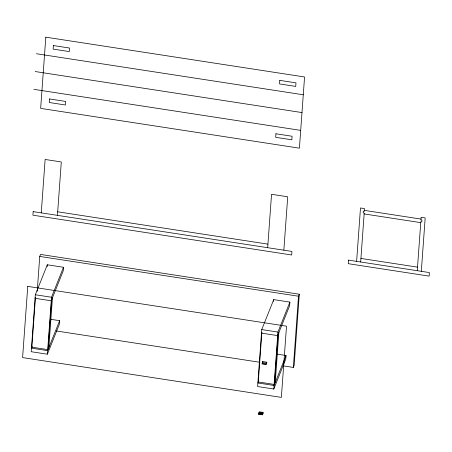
<?xml version="1.0" encoding="UTF-8"?>
<svg xmlns="http://www.w3.org/2000/svg" width="452" height="452" viewBox="0 0 452 452"><rect width="100%" height="100%" fill="white"/><g stroke="black" fill="none" stroke-linecap="round" stroke-linejoin="round"><path stroke-width="0.68" d="M51.641 299.8L48.031 349.645L31.86 347.159L35.471 297.314L35.07 298.314L51.245 300.8L63.229 270.838L63.483 267.279L47.313 264.787L35.329 294.755L31.199 351.718L47.375 354.204L59.359 324.242L59.619 320.677L50.856 319.332M41.262 212.869L45.127 159.466L61.302 161.957L57.432 215.355M37.217 291.331L39.742 256.425L40.539 254.431L299.303 294.224L294.145 365.431L293.342 367.425L282.884 365.815M47.183 266.567L47.313 264.787M47.375 354.204L51.5 297.241L63.483 267.279M48.833 347.644L52.443 297.806M278.059 334.627L274.449 384.466L258.273 381.98L261.883 332.135L261.488 333.135L277.658 335.621L289.642 305.659L289.901 302.1L273.726 299.614L261.742 329.576L257.617 386.539L273.788 389.025L285.777 359.063L286.031 355.504L276.596 354.052M267.674 247.69L271.545 194.292L287.715 196.778L283.845 250.182M258.555 414.201L258.617 413.309L262.663 413.93L262.595 414.823L258.555 414.201L259.019 412.309L259.216 411.812L263.262 412.433L262.595 414.823M266.736 362.199L266.075 364.589L262.03 363.967L262.691 361.577L266.736 362.199L266.674 363.092L266.872 362.589M262.691 361.577L262.629 362.47L262.827 361.967M273.601 301.394L273.726 299.614M273.788 389.025L277.918 332.062L289.901 302.1M275.245 382.471L278.856 332.627M293.342 367.425L298.501 296.224L299.303 294.224M356.622 261.375L360.493 207.971L364.538 208.592L364.34 211.265L363.329 211.107L363.205 212.886L364.21 213.045L360.668 261.996M417.269 270.703L420.818 221.751L421.829 221.904L421.959 220.124L420.948 219.966L421.14 217.299L425.179 217.92L421.315 271.324M32.391 346.548L31.459 348.153L47.635 350.645L59.619 320.677M258.476 381.482L257.877 382.98L274.048 385.466L286.031 355.504M258.617 413.309L258.42 413.812L262.465 414.433L262.663 413.93M36.437 53.737L303.281 94.779M35.143 71.535L301.992 112.576M33.855 89.338L300.704 130.379M364.408 210.372L421.01 219.079M364.148 213.932L420.75 222.638M57.692 211.796L267.934 244.131M360.922 258.437L417.529 267.138M39.742 256.425L298.501 296.224M35.329 294.755L51.5 297.241M261.742 329.576L277.918 332.062M262.296 362.577L266.335 363.199M56.206 330.954L259.866 362.278M262.228 363.47L266.273 364.092M259.019 412.309L263.064 412.93M258.956 413.201L262.996 413.823M27.758 286.387L22.6 357.594L281.359 397.393L286.517 326.186L27.758 286.387M33.171 211.626L32.917 215.186L291.676 254.984L291.935 251.425L33.171 211.626M45.81 37.177L40.652 108.384L299.41 148.177L304.569 76.976L45.81 37.177M49.511 98.943L49.257 102.502L65.427 104.994L65.687 101.434L49.511 98.943M53.381 45.545L53.121 49.104L69.297 51.59L69.551 48.031L53.381 45.545M275.929 133.769L275.669 137.329L291.839 139.815L292.099 136.255L275.929 133.769M279.794 80.366L279.539 83.925L295.71 86.411L295.97 82.852L279.794 80.366M348.537 260.132L348.277 263.691L429.14 276.127L429.4 272.567L348.537 260.132"/></g></svg>
